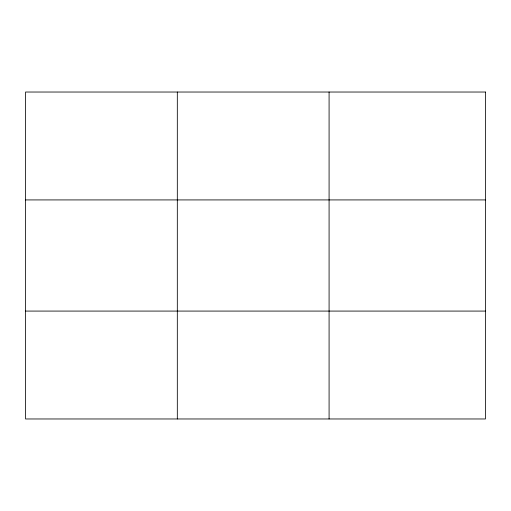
<?xml version="1.0" encoding="UTF-8"?>
<svg xmlns="http://www.w3.org/2000/svg" width="511" height="511" viewBox="0 0 511 511"><rect width="100%" height="100%" fill="white"/><g stroke="black" fill="none" stroke-linecap="round" stroke-linejoin="round"><path stroke-width="0.77" d="M177.317 92.031L177.317 418.969M329.084 92.031L329.084 418.969M25.55 199.922L485.45 199.922M25.55 311.078L485.45 311.078M485.45 92.031L25.55 92.031L25.55 418.969L485.45 418.969L485.45 92.031"/></g></svg>
